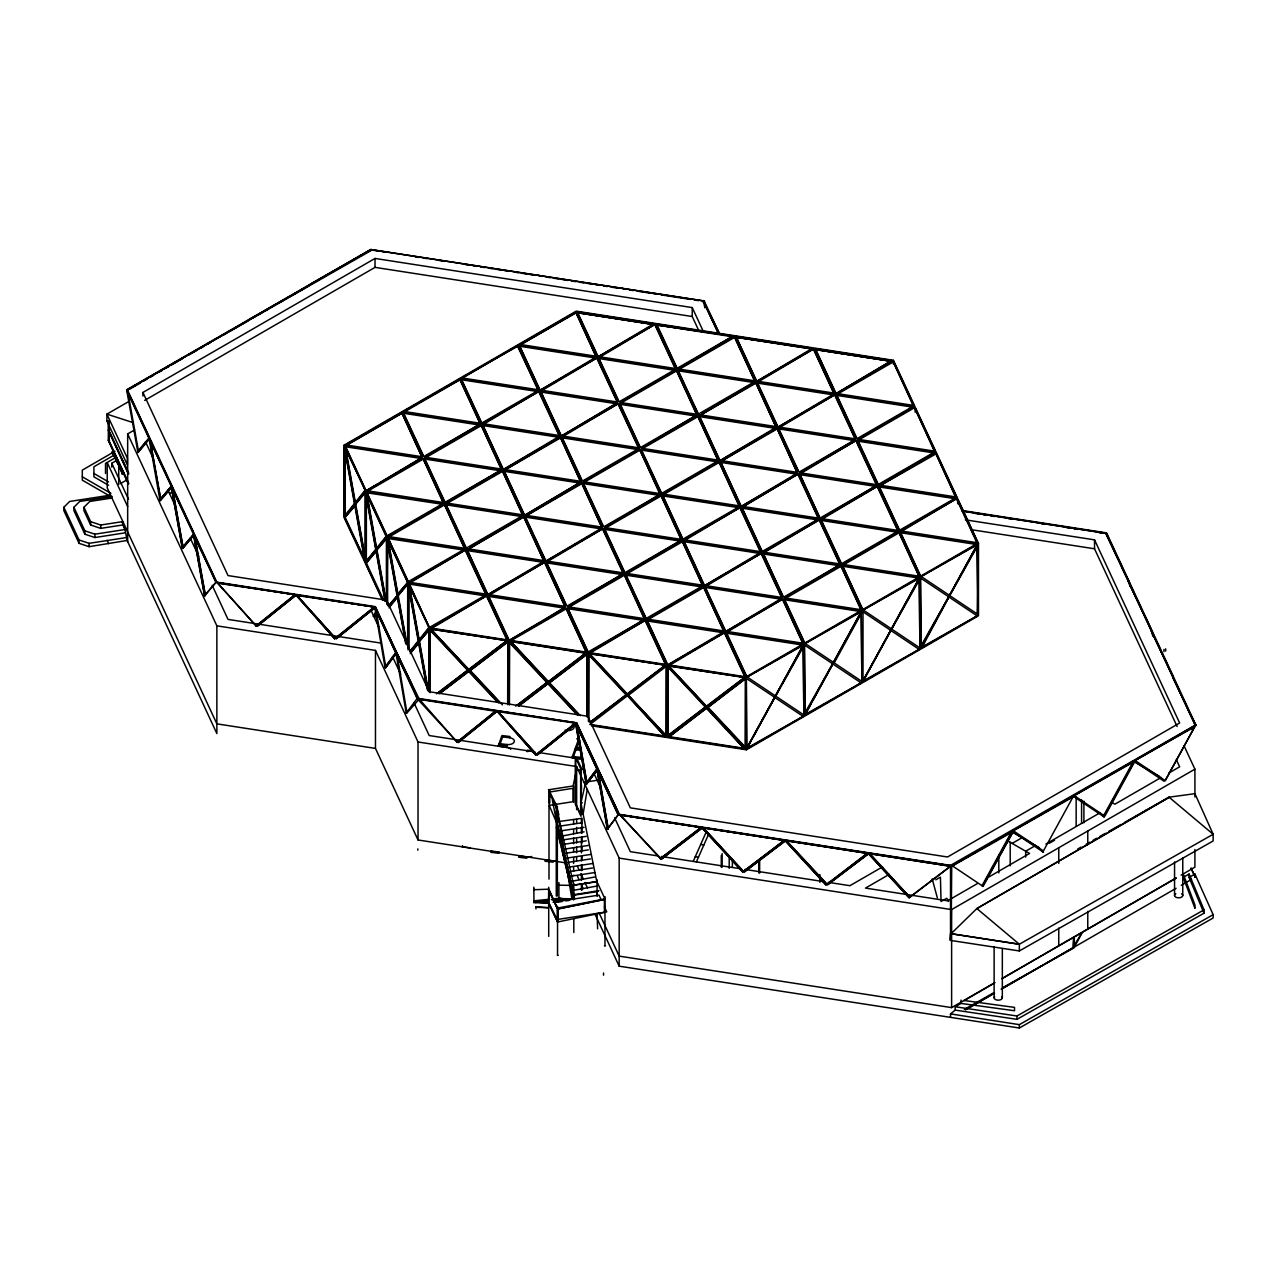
<?xml version="1.0" encoding="UTF-8"?>
<svg xmlns="http://www.w3.org/2000/svg" width="1277" height="1277" viewBox="0 0 1277 1277"><rect width="100%" height="100%" fill="white"/><g stroke="black" fill="none" stroke-linecap="round" stroke-linejoin="round"><path stroke-width="1.5" d="M533.962 902.137L533.834 887.18M535.957 906.718L535.957 908.953M581.945 833.242L581.945 818.302L556.724 821.845L573.66 894.235L573.66 898.417L556.453 827.464M573.628 871.361L573.628 867.418M573.628 863.475L573.628 857.553M573.628 851.631L573.628 847.673M573.628 843.73L573.628 837.808M573.628 833.865L573.628 829.906M573.628 823.984L573.628 820.042M573.628 802.275L573.628 785.978M597.604 891.538L596.551 891.697L597.349 895.8M597.077 896.071L597.077 879.773M950.519 1017.242L950.519 1013.906L955.196 1010.107L1016.971 1019.349L1204.019 913.199L1189.079 877.395L1194.937 874.075L1213.15 914.667L1213.15 918.003L1019.333 1028.001L619.169 966.178L619.169 858.112L576.629 766.551L418.026 741.985L375.47 650.408L216.867 625.842L127.668 433.909L134.58 429.918M216.867 625.842L216.867 733.573L127.125 540.458L125.018 529.508L122.161 522.165M573.66 893.884L556.9 822.739L556.948 809.155L573.66 885.312M1124.414 822.516L1169.046 797.183L1194.937 793.671L1213.15 834.264L1213.15 840.952L1019.333 950.95L951.078 940.495L951.716 865.966L618.164 814.55L575.608 722.99L576.661 722.814L619.217 814.391M604.404 898.433L604.436 912.337L558.113 921.898L558.081 907.979L604.612 898.976M583.062 814.423L587.244 789.394M577.06 767.493L573.086 785.978L548.456 789.793M549.525 806.17L555.814 820.776M558.097 955.404L557.41 955.1M604.404 945.762L605.506 945.762M580.923 802.882L581.929 802.866L580.923 802.882L585.089 784.764M573.261 899.662L574.363 899.008L574.331 894.459M462.561 845.597L462.114 846.843L470.159 847.8M500.153 743.709L502.595 736.909M509.571 737.739L510.002 736.51L501.973 735.536L498.19 746.055L506.219 747.013L507.113 744.539A6.018 3.48 0 0 0 514.232 741.841A6.018 3.48 0 0 0 509.571 737.739L501.526 736.781M527.225 856.979L526.794 858.208L518.749 857.25L519.196 856.021L527.225 856.979A6.018 3.48 0 0 0 531.759 856.484M579.088 737.867L571.968 757.66L579.997 758.618L580.444 757.373A6.018 3.48 0 0 0 582.009 757.453M573.485 756.543L575.927 749.743M576.821 747.268L579.263 740.468L578.194 740.341M553.484 860.937L553.053 862.167L545.008 861.209L545.455 859.964L553.484 860.937A6.018 3.48 0 0 0 556.596 860.826M573.66 894.906L573.804 899.455M706.261 831.854L693.219 861.416M696.38 861.895L708.543 834.36M217.728 583.222L256.214 626.033L217.728 583.222L294.907 594.683L256.422 625.57M297.03 595.513L335.516 638.308L297.03 595.513L374.209 606.974L335.723 637.861M538.671 275.417L542.39 276.47M429.982 691.847L430.189 629.673L467.941 669.978L437.883 693.06M431.003 629.242L468.819 669.627L431.003 629.242L506.841 640.495M578.21 312.849L653.345 324.486M374.704 607.086L418.952 700.275L418.058 698.248M407.187 712.694L418.952 699.413L417.483 698.056L406.214 713.077L406.996 712.949L396.908 653.616L374.592 606.83L418.042 698.822L417.004 698.423L374.592 606.83L419.111 698.982L457.23 742.192L417.004 698.423L419.111 698.982M621.851 288.299L625.586 289.368M440.054 693.395L469.026 671.143L498.732 702.861M499.738 702.653L469.888 670.776L507.863 641.692L507.863 704.728M507.655 703.866L507.863 641.692M509.236 704.122L509.443 641.948M657.224 324.869L733.062 336.122L657.463 325.124M548.072 681.902L586.095 652.77L548.072 681.902L510.72 641.325M457.23 742.192L495.923 710.842L457.453 741.729M498.062 711.656L536.532 754.468L498.062 711.656L575.225 723.133L536.755 754.005M702.414 301.26L704.505 301.021L703.228 302.058L703.659 300.941L370.825 249.542L704.505 301.021L703.276 300.558M517.153 705.351L547.21 682.253L510.8 643.385M519.308 705.67L548.28 683.418L578.002 715.136M578.992 714.928L549.158 683.051L587.117 653.968L587.117 717.004M586.909 716.142L587.117 653.968M588.489 721.649L588.697 654.223L626.464 694.544L590.07 722.431M589.511 653.792L627.326 694.177L589.511 653.792L665.349 665.046M736.717 337.399L812.316 348.398M1194.969 725.352L950.519 865.375L619.169 814.295L576.406 722.862L417.579 698.758M627.534 695.694L665.141 736.526L627.534 695.694L591.091 723.628M628.412 695.327L666.163 735.648L628.412 695.327L666.371 666.243L666.371 735.185M666.371 666.243L666.163 735.648M667.743 735.887L667.967 666.498L667.743 735.887L705.718 706.819L669.308 667.935M815.971 349.675L891.123 361.311M668.765 666.067L706.58 706.452L668.765 666.067L744.619 677.321L706.804 705.989M618.994 814.359L576.406 722.862M700.929 827.576L660.337 858.639L700.929 827.576L620.159 815.061L661.055 859.405L701.616 828.374L661.055 859.405M668.765 737.1L706.804 707.969L744.395 748.801L668.765 737.1L706.804 707.969M707.666 707.602L745.64 678.534L745.417 747.923L707.666 707.602L745.64 678.534M703.356 827.943L743.517 871.521L784.126 840.458L703.356 827.943L743.517 871.521M909.91 897.3L869.733 853.722L909.91 897.3L950.503 866.237L786.536 840.841L826.714 884.418L867.306 853.339L826.714 884.418M1195.208 725.384L1106.137 532.812L961.804 510.465M951.493 866.429L618.164 814.55L951.748 865.902M746.965 747.747L774.612 697.306L746.391 678.47L746.965 747.747L774.612 697.306M775.394 695.869L803.089 645.364L775.394 695.869L747.316 677.113M748.099 746.279L750.956 741.043M752.871 737.563L774.82 697.513L747.141 748.019L803.089 716.381L747.715 748.354M803.249 645.635L803.84 714.912L775.618 696.061L780.375 687.361M782.29 683.897L802.307 647.375M803.84 645.97L775.618 696.061M804.414 713.907L832.636 663.817L804.989 714.242L804.414 644.965L804.989 714.242M833.434 662.364L861.113 611.859L833.434 662.364L805.164 643.496L861.113 611.859M806.122 712.774L810.895 704.058M812.795 700.578L832.843 664.008L805.164 714.513M834.583 660.832L840.314 650.392M842.213 646.912L861.273 612.13L861.863 681.407L861.273 612.13M861.863 681.407L834.216 662.891L861.863 612.465M890.66 630.311L863.013 680.737L890.66 630.311L862.438 611.46M891.458 628.875L919.137 578.353L891.458 628.875L863.364 610.119M865.104 677.528L890.867 630.503L863.188 681.008L919.137 649.386L863.763 681.343M919.296 578.625L919.887 647.902L891.665 629.066L918.355 580.365M919.887 578.96L891.665 629.066M920.462 646.912L948.683 596.806L921.052 647.247L920.462 577.97L921.052 647.247M949.481 595.369L977.16 544.864L949.481 595.369L921.212 576.486L977.16 544.864M927.9 635.323L948.891 596.997L977.16 615.881L921.786 647.854L925.985 638.803M977.911 614.413L949.689 595.561L977.336 545.135L977.911 614.413L977.336 545.135M921.786 647.854L948.891 596.997M977.911 545.471L949.689 595.561M1011.56 831.806L982.013 885.727L983.114 886.414L1012.645 832.54L982.54 886.078M1043.421 850.945L1072.935 797.071M1104.286 815.795L1133.896 761.842L1074.212 795.635L1104.35 815.78M1073.718 946.209L1081.443 933.503M1165.215 780.63L1194.761 726.709L1165.215 780.63L1135.077 760.485L1194.761 726.709M1081.97 933.2L1073.909 947.901L1002.413 987.807M375.709 611.827L373.155 616.328L377.401 617.142M396.269 652.276L385.191 667.025L396.269 652.276L376.507 609.608M597.365 768.419L586.239 783.168L597.365 768.419L594.89 763.087M586.43 784.254L597.54 769.52L586.239 784.525M618.643 814.199L607.517 828.949L618.643 814.199L601.291 776.879M574.155 875.399L573.102 875.399M137.74 451.483L149.361 437.819L137.74 451.483L126.902 391.305L127.684 391.193L138.523 451.372M160.056 499.515L171.677 485.851L149.217 439.336L159.864 499.754L171.677 485.851M160.248 500.584L171.868 486.936L160.056 500.839M182.372 547.546L193.992 533.882L182.372 547.546L171.533 487.367L193.162 532.078M204.687 595.577L216.324 581.913L193.849 535.398L204.687 595.577L216.324 581.913M364.855 490.528L354.719 503.234L344.567 446.87L365.589 490.496M354.096 504.878L345.093 516.147L345.093 453.112M364.472 491.9L355.501 503.106L345.428 447.11M344.567 517.887L355.501 505.085L344.567 517.887L365.653 561.433M355.006 504.83L365.126 492.172L365.126 561.114L355.006 504.83L365.924 492.044M365.557 562.024L375.693 549.349L365.557 493.082L365.557 562.024L376.476 549.222L366.355 492.954L366.355 561.896M375.981 548.982L386.117 536.292L365.829 492.635L443.071 504.367L443.071 503.473L366.515 491.613L376.763 548.871L375.981 548.982L365.829 492.635M376.763 548.871L386.851 536.26L366.515 492.507M382.877 600.334L365.829 563.652L375.981 550.962L385.079 601.483M385.351 601.052L376.268 550.595L387.186 537.793L387.186 600.828M365.829 563.652L376.763 550.834L385.862 601.355M376.268 550.595L387.186 537.793M388.942 605.122L397.738 594.986L388.32 542.597M464.349 550.148L387.091 538.383L397.243 594.747L408.177 581.929M388.735 606.256L397.738 594.986M397.243 594.747L408.113 582.009L387.793 537.394L464.349 549.254L408.337 581.594L387.793 537.394M389.517 606.367L397.243 596.71L405.655 643.432M406.15 644.199L397.53 596.359L407.666 583.685L407.666 645.396M389.022 607.884L398.041 596.598M397.53 596.359L408.448 583.557M410.204 650.887L418.217 640.862L408.081 584.595L408.081 649.929M428.657 627.805L418.505 640.511L408.353 584.148L429.439 627.693L419.303 640.384L409.215 584.387M409.997 652.004L417.882 642.155M410.795 652.132L419.303 642.347L428.05 690.937M427.412 689.963L418.792 642.108L429.71 629.322L429.71 692.357M410.284 653.632L419.303 642.347M418.792 642.108L429.71 629.322M955.882 497.487L956.744 497.28L936.456 453.622L879.502 486.01L935.514 452.776L956.058 497.854L935.514 452.776M1192.064 729.534L1195.671 725.017L1173.212 678.502M127.125 540.458L89.103 546.684L79.046 543.332L63.85 510.624L63.85 507.272L69.644 501.462L110.045 495.205M125.018 532.86L94.897 537.537L84.857 534.185L73.906 510.624L73.906 507.272L79.701 501.462L112.184 496.434M73.906 507.272L84.857 530.833L94.897 534.185L125.018 529.508L122.879 524.943L100.707 528.375L90.651 525.023L83.947 510.624L83.947 507.272L89.757 501.462L111.929 498.03M546.301 902.488L546.652 903.206L546.524 902.376M533.962 890.165L533.962 889.271M256.214 626.033L294.7 595.146M335.516 638.308L373.985 607.421M536.532 754.468L575.017 723.58M436.479 693.842L467.941 669.978M469.026 669.164L506.602 640.687L430.764 628.938L486.792 595.705L430.764 628.045L507.32 639.905L507.32 640.799L486.792 596.598M468.819 669.627L506.634 640.958M439.096 693.826L469.026 671.143M469.888 670.776L507.655 642.155M515.732 706.117L547.21 682.253M518.35 706.117L548.28 683.418M549.158 683.051L586.909 654.431M590.277 721.968L626.464 694.544M627.534 693.714L665.109 665.237L589.367 653.505L589.367 652.611L645.396 620.271L665.924 664.471L589.367 652.611M627.326 694.177L665.141 665.509M667.967 735.44L705.718 706.819M706.58 706.452L744.395 677.784M743.741 871.074L784.126 840.458M910.118 896.837L950.503 866.237M703.228 302.042L704.377 301.196L703.499 300.973L718.584 333.297M534.105 890.117L534.217 889.271M129.36 388.671L185.085 356.491M188.549 354.495L248.233 320.703M310.295 284.212L369.979 250.42L364.903 253.341M127.365 390.044L370.857 249.462L126.79 389.708L216.563 582.599L375.167 607.166L215.845 582.28L126.567 390.171L371.926 250.069M129.935 389.006L140.071 383.148M143.455 381.2L146.823 379.253M150.207 377.306L153.575 375.358M158.651 372.421L162.019 370.474M165.403 368.526L168.772 366.579M172.156 364.631L182.292 358.773M189.124 354.83L197.568 349.962M200.952 348.014L204.32 346.051M207.704 344.104L211.072 342.156M222.9 335.34L226.268 333.377M229.652 331.429L239.789 325.587M243.157 323.64L246.541 321.676M255.065 316.76L249.414 319.346L309.098 285.569M258.449 314.812L261.817 312.865M265.201 310.918L268.569 308.97M280.397 302.138L283.765 300.191M288.841 297.27L297.286 292.385M300.654 290.438L304.038 288.49M315.946 281.61L319.314 279.663M322.698 277.716L326.066 275.768M337.894 268.936L341.262 266.989M358.151 257.236L361.535 255.288M142.928 396.014L142.928 392.454L375.023 258.449L692.23 307.581L703.084 330.919M129.296 401.217L106.901 414.131L106.901 420.835L127.365 464.86L127.365 458.156L106.901 414.131L132.952 422.559M144.652 400.387L375.023 267.372L692.23 316.52L698.902 330.871M128.658 483.935L108.337 440.342L109.551 440.533L108.497 440.693M114.93 451.276L82.303 470.128L82.303 480.168L109.231 495.715M114.579 454.835L93.907 466.775L93.907 476.816L108.577 485.292M115.872 457.437L105.512 463.423L105.512 473.464M111.785 467.159L111.785 463.264L116.846 460.343M120.389 483.632L127.285 479.657M169.506 493.592L172.938 491.613M382.462 600.11L344.088 517.52L344.088 445.146L576.182 311.157L893.389 360.29L978.485 543.427L978.485 615.785L746.391 749.791L591.698 725.831M401.68 412.567L422.224 457.661L401.68 412.567L345.413 445.05L346.163 445.513M459.704 379.061L403.692 411.402L480.248 423.262L459.704 379.061L480.248 424.156M461.715 377.912L517.728 345.572L538.271 389.772L461.715 377.912L461.715 378.806M575.751 312.067L596.295 357.161L575.751 312.067L519.484 344.551L520.25 345.013M345.987 445.386L401.361 413.429M459.385 379.923L403.436 411.561M461.46 378.056L517.408 346.418M520.058 344.886L575.432 312.929M401.68 413.461L345.668 445.801L345.668 444.907L422.224 456.767M404.186 412.008L459.704 379.955M517.728 345.572L462.035 378.391M575.751 312.961L519.739 345.301L519.739 344.407L596.295 356.267M377.657 484.063L365.781 490.911L421.793 457.677L381.057 482.099M479.817 424.187L423.804 456.527L403.261 412.327L479.817 424.187L425.512 456.432M594.172 359.06L539.852 390.411L595.88 357.177L519.324 345.317L539.038 388.639M652.196 325.555L597.875 356.921L653.904 323.688L653.904 324.581L577.348 312.721L577.348 311.827L653.904 323.688M483.536 422.942L534.456 393.539M422.958 458.347L366.946 490.687L443.502 502.547L422.958 458.347L442.672 501.669M480.982 424.858L424.97 457.198L501.526 469.058L480.982 424.858L501.526 469.936M559.549 435.553L539.006 391.353L482.993 423.693L559.549 435.553L559.549 436.447L482.562 424.602L503.106 469.697L542.15 447.158M541.017 390.187L597.029 357.847L617.573 402.047L541.017 390.187L541.017 391.081L544.944 391.688M675.597 368.542L655.053 324.358L599.041 356.698L675.597 368.542L675.597 369.436L657.926 366.707M368.638 490.607L422.958 459.241M426.662 457.102L480.982 425.752M482.993 424.587L539.006 391.353M541.017 391.081L597.029 357.847M655.053 324.358L599.041 357.592L612.784 359.715M443.071 503.473L387.059 535.813L366.515 491.613M501.095 469.968L445.082 502.308L424.539 458.108L501.095 469.968L446.774 502.212M503.106 469.697L559.118 436.463M561.13 436.191L617.142 402.957L561.13 436.191L540.602 391.113L617.142 402.957M733.206 335.963L677.177 368.303L656.649 324.103L733.206 335.963L678.885 368.223M388.751 535.717L443.071 504.367M545.55 445.194L559.118 437.357L482.562 425.496M620.861 401.712L675.182 370.362L598.626 358.502L598.626 357.608L675.182 369.468L619.153 401.808L598.626 357.608M444.236 504.144L388.224 536.484L464.78 548.328L444.236 504.144L464.78 549.222M502.26 470.638L446.248 502.978L522.804 514.839L502.26 470.638L522.804 515.732M560.284 438.027L504.271 470.367L560.284 437.133L580.827 482.227L560.284 437.133M638.851 447.828L618.307 403.628L562.295 435.968L638.851 447.828L638.851 448.722L561.864 436.894L561.864 437.788L638.42 449.648L638.42 448.754L582.408 481.094L561.864 436.894M676.331 370.138L620.319 402.478L696.875 414.339L676.331 370.138L696.875 415.233M734.355 336.633L678.342 368.973L754.899 380.833L734.355 336.633L754.899 381.727L733.301 378.375M388.224 537.378L444.236 505.038M446.248 503.872L502.26 471.532M562.295 436.862L618.307 403.628M622.011 402.383L676.331 371.032M678.342 369.867L734.355 337.527M524.384 515.477L580.397 482.243L524.384 515.477L503.84 470.399L580.397 482.243M696.444 415.248L640.431 447.588L619.888 403.388L696.444 415.248L643.831 446.519M756.479 381.488L812.507 348.254L735.951 336.394L756.479 381.488L812.507 349.148M411.721 580.524L459.257 553.085M469.76 547.019L522.373 516.642L445.817 504.782M584.1 480.998L638.42 449.648M701.855 413.014L706.947 410.077M710.347 408.129L754.468 382.637L677.927 370.777L677.927 369.883L754.468 381.743L698.455 414.083L677.927 369.883M409.502 582.264L465.514 549.924L486.042 594.124L409.502 582.264L409.502 583.158L465.514 549.924M523.538 517.313L467.526 549.653L523.538 516.419L544.082 561.513L523.538 516.419M581.562 483.807L525.549 516.147L581.562 482.914L602.106 528.008L581.562 482.914M639.585 449.424L583.573 481.764L660.129 493.624L639.585 449.424L659.299 492.746M697.609 415.919L641.597 448.259L718.153 460.119L697.609 415.919L718.153 461.013M755.633 383.308L699.62 415.648L755.633 382.414L776.177 427.508L755.633 382.414M810.64 390.363L757.644 382.158L757.644 381.264L813.657 348.924L834.2 394.002L814.566 390.97M585.265 481.668L639.585 450.318M641.597 449.153L697.609 416.813M757.644 382.158L813.657 348.924M429.615 627.374L485.627 595.034L409.071 583.174L429.615 628.268L409.151 584.02M487.638 594.763L543.651 561.529L467.095 549.669L487.638 594.763L541.959 563.412M599.982 529.907L545.662 561.273L601.675 528.039L601.675 528.933L525.118 517.073L525.118 516.179L601.675 528.039M659.698 494.534L603.686 526.874L583.142 482.674L659.698 494.534L627.454 514.04M719.733 460.774L775.746 427.54L699.189 415.679L719.733 460.774L774.054 429.407M832.077 395.902L777.757 427.268L833.769 394.034L833.769 394.928L757.229 383.068L757.229 382.174L833.769 394.034M835.781 393.763L891.809 360.529L835.781 393.763L815.253 348.669L891.809 360.529M431.307 627.294L466.951 606.703M470.351 604.755L483.935 596.902M605.378 526.794L624.054 516.004M663.402 493.289L717.722 461.923L641.166 450.063L641.166 449.169L717.722 461.029L661.709 493.369L641.166 449.169M492.714 596.04L488.788 595.433L488.788 594.539L544.816 562.199L565.344 607.293L537.872 603.031M623.368 572.894L602.84 528.71L546.827 561.05L623.368 572.894L623.368 573.788L597.859 569.845M660.863 495.205L604.851 527.545L681.407 539.405L660.863 495.205L681.407 540.299M718.887 461.699L662.875 494.039L739.431 505.9L718.887 461.699L739.431 506.793L662.444 494.965L682.987 540.043M776.911 429.088L720.898 461.428L776.911 428.194L797.455 473.288L776.911 428.194M855.478 438.905L834.935 394.705L778.922 427.045L855.478 438.905L855.478 439.799L845.661 438.266M892.958 361.199L836.946 393.539L913.502 405.4L892.958 361.199L913.358 405.974M488.788 595.433L544.816 562.199M602.84 528.71L546.827 561.944L552.702 562.854M606.543 527.449L660.863 496.099M662.875 494.933L718.887 462.593M834.935 394.705L778.922 427.939L800.519 431.275M838.638 393.46L892.958 362.093M541.161 621.931L508.916 640.559L564.929 607.325L544.561 619.968M622.953 573.82L566.94 606.16L546.396 561.96L622.953 573.82L568.632 606.064M680.976 540.315L624.964 572.655L604.42 528.455L680.976 540.315L635.148 567.674M739 506.809L682.987 539.149L662.444 494.965M741.011 506.554L797.024 473.32L720.467 461.46L741.011 506.554L797.024 474.214L720.467 462.354M855.047 439.815L799.035 472.155L778.491 427.955L855.047 439.815L800.727 472.075M626.656 572.575L631.748 569.638M684.68 539.07L739 507.703L662.444 495.859M858.767 438.57L913.071 407.203L836.515 395.343L836.515 394.449L913.071 406.309L857.059 438.649L836.515 394.449M624.118 574.49L568.089 606.83L644.646 618.691L624.118 574.49L644.646 619.584M682.141 540.985L626.129 573.325L702.669 585.185L682.141 540.985L702.669 586.079L679.125 582.424M684.153 539.82L740.165 507.48L760.709 551.68L684.153 539.82L684.153 540.714L740.165 507.48M798.189 473.99L742.176 507.224L798.189 473.99L818.733 519.085L741.745 507.24L761.459 550.563M876.756 484.685L856.213 440.485L800.2 472.825L876.756 484.685L876.756 485.579L799.769 473.735L820.313 518.829L876.325 485.595L820.313 517.935M914.236 406.98L858.224 439.32L934.78 451.18L914.236 406.98L934.62 451.739M569.797 606.735L624.118 575.384M626.129 574.219L682.141 541.879M801.892 472.745L856.213 440.485M858.224 440.214L914.236 407.874M644.231 619.6L588.218 651.94L567.674 607.74L644.231 619.6L591.602 650.871M704.265 585.84L760.278 552.606L683.722 540.746L704.265 585.84L760.278 553.5M649.626 617.382L702.254 586.989L625.698 575.129L625.698 574.235L702.254 586.095L646.242 618.435L625.698 574.235M763.981 551.361L796.241 532.732M799.625 530.769L818.302 519.101L762.289 551.441L741.745 507.24M881.737 483.376L934.349 453L857.793 441.14L857.793 440.246L934.349 452.106L878.337 484.446L857.793 440.246M703.419 586.766L647.391 619.106L723.947 630.966L723.947 631.86L703.419 586.766L723.947 630.966M781.971 597.476L761.443 553.276L705.415 585.616L781.971 597.476L781.971 598.37L770.207 596.535M839.995 563.971L819.467 519.771L763.454 552.111L839.995 563.971L839.995 564.865L763.023 553.021L782.737 596.343M821.478 518.606L877.491 486.266L898.034 530.466L821.478 518.606L821.478 519.5L877.491 486.266M589.367 653.505L645.396 620.271M647.391 619.999L703.419 587.659M761.443 553.276L705.415 586.51L725.049 589.543M763.454 553.005L819.467 519.771M713.348 638.66L667.52 665.125L723.532 631.892L723.532 632.785M779.864 600.254L725.544 631.62L781.556 598.386L705 586.526L705 587.42L781.556 599.28M716.732 636.696L721.824 633.759M785.259 597.141L803.935 586.351M807.319 584.403L839.58 564.881L783.567 597.221L763.023 553.021M843.283 563.636L897.603 532.27L821.047 520.425L821.047 519.531L897.603 531.376L841.591 563.732L821.047 519.531M901.307 530.131L953.935 499.754M668.669 664.902L724.682 632.562L745.225 676.746L668.669 664.902L668.669 665.796L744.363 677.512M748.29 635.627L726.693 632.291L726.693 631.397L782.721 599.057L803.249 644.151L785.594 641.405M840.745 565.551L784.716 597.891L861.273 609.752L840.745 565.551L861.273 610.645M898.769 532.046L842.756 564.386L919.296 576.246L898.769 532.046L919.296 577.14M977.336 542.757L956.792 498.557L900.78 530.897L977.336 542.757L977.336 543.651M668.669 665.796L724.682 632.562M726.693 632.291L782.721 599.057M786.424 597.812L840.745 566.445M842.756 565.28L898.769 532.94M900.78 531.791L956.792 498.557M802.834 644.167L746.822 676.507L726.278 632.307L802.834 644.167L802.834 645.061L726.278 633.2L726.278 632.307M860.858 610.661L804.845 643.001L784.301 598.817L860.858 610.661L860.858 611.555L784.301 599.711L784.301 598.817M920.893 576.007L976.905 543.667L900.349 531.807L920.893 576.901L901.179 534.472M978.485 543.427L746.391 677.417L429.184 628.284L344.088 445.146M803.089 645.364L747.141 676.986M919.137 578.353L863.188 609.991M806.841 713.54L861.113 682.876L805.739 714.849M921.212 647.519L977.16 615.881M882.583 866.844L849.939 885.695L828.326 882.343M889.255 874.378L865.503 888.09L947.55 900.812L977.384 883.572M1195.879 725.001L951.573 865.998L1195.655 725.751L1105.802 533.291L962.954 511.215M1073.015 796.992L1013.331 830.784L1043.469 850.913M935.802 879.821L940.431 877.155L941.053 901.562M1012.15 843.411L1022.015 837.712M1035.551 845.534L1025.686 851.232L1025.686 857.106M942.218 900.892L946.752 898.258L948.667 901.466M988.845 876.964L1029.549 853.451L1006.946 840.41M1045.863 844.049L1100.279 812.619M1161.272 777.406L1114.853 804.207L1111.405 802.227M1169.014 772.952L1179.645 766.807L1176.309 759.639M1049.359 843.235L1054.531 840.234M619.169 858.112L951.62 909.607L1194.905 769.169L1184.066 745.848M1169.269 797.375L976.873 908.554L951.078 933.71L951.078 940.495M599.152 913.023L619.169 956.122L951.62 1007.617L994.991 982.572M1001.886 978.597L1175.894 878.145M1181.081 875.144L1194.905 867.163L1194.905 849.524M964.215 1000.514L993.522 983.593M1002.158 978.613L1176.325 878.001M966.928 1008.99L994.384 993.139M1001.248 989.18L1073.318 947.566M965.476 1009.899L994.591 993.091M1001.439 989.132L1176.101 888.297M1181.241 885.328L1191.505 879.39M1077.58 849.093L1081.044 847.13M1086.248 844.177L1089.728 842.197M1093.192 840.234L1096.656 838.271M1100.136 836.291L1105.339 833.338M1108.803 831.375L1120.951 824.479M1019.333 944.246L951.078 933.71L1019.333 944.246L1213.15 834.264L1169.046 797.183L976.873 908.554L1019.333 944.246L1019.333 950.95M955.196 1010.107L955.196 1006.755L961.054 1003.435L1014.529 1010.745L1014.529 1007.393L963.975 1000.482M1183.236 877.363L1183.236 874.011L1194.953 904.994L1194.953 908.346L1183.236 877.363L1189.079 874.043L1204.019 909.847L1204.019 913.199M955.196 1006.755L1016.971 1015.997L1204.019 909.847M950.519 1013.906L1019.333 1024.649L1213.15 914.667M964.358 1009.405L993.761 992.708M549.27 806.362L549.525 805.34L573.07 801.701L573.07 788.691M549.142 792.746L549.142 791.916M533.834 902.807L534.201 901.738M559.071 899.662L559.166 898.705L558.927 899.662M535.893 901.833L535.893 902.679L535.893 901.833L547.498 900.221M533.962 902.44L548.567 903.19L557.41 921.611L548.855 903.206L557.203 919.52L606.767 911.89L604.42 906.862M597.221 891.25L597.221 891.921M557.075 821.925L556.165 822.005L557.123 821.734M604.436 899.391L558.113 908.937L604.468 899.487M584.084 831.822L559.039 836.643M574.331 894.634L598.961 890.644L596.551 891.027M112.807 452.76L117.755 463.216M118.154 463.95L122.528 474.326M118.633 465.036L123.103 474.405L112.073 451.723L113.382 451.499L124.061 473.895L122.209 474.198M596.838 886.078L571.697 890.66M703.499 300.973L719.414 333.281M106.901 420.835L108.497 420.596M108.641 421.346L108.641 430.493L109.551 430.477L108.337 430.285L128.402 473.927M108.896 441.411L128.402 483.983M149.042 439.639L149.824 439.511L160.647 499.642M83.947 507.272L90.651 521.67L100.707 525.023L122.879 521.591L122.879 524.943M913.422 405.894L914.204 405.767L893.916 362.109L893.198 362.588M63.85 507.272L79.046 539.979L89.103 543.332L127.141 537.441M386.819 604.165L387.617 538.718M374.895 607.948L375.693 607.82L385.798 667.169L385 667.28L374.895 607.948L395.487 652.387M977.48 544.8L978.278 544.672L977.48 613.742L977.48 546.764M1105.802 533.291L1106.728 533.148L1195.99 725.272L1195.08 725.416M1106.249 534.424L1128.708 580.923L1127.926 581.051M1128.565 582.456L1151.04 628.954M418.792 699.317L495.715 711.305M1150.896 630.471L1173.355 676.986L1172.557 677.113M593.23 759.528L575.927 724.107L586.239 783.168M576.534 724.346L575.751 724.474L586.063 783.439L586.845 783.312L577.204 728.145M578.289 770.143L583.956 769.265M583.972 782.354L597.173 780.295M549.541 792.027L573.07 788.292M561.05 844.751L586.207 840.857M563.572 849.253L588.33 845.438M590.469 858.942L565.312 862.837L565.376 863.651M567.451 871.888L592.592 867.993M548.998 879.135L548.998 807.415M594.715 877.028L569.59 881.657M572.08 885.44L596.838 881.609L572.048 885.392M596.551 891.697L573.804 895.209M558.4 898.338L559.47 898.242L552.733 898.912M535.957 902.248L547.53 900.445M553.324 899.551L561.05 898.354L551.377 899.694M554.314 901.594L571.681 898.896L554.266 901.323M553.021 902.232L598.961 895.113L601.307 900.141M556.644 902.344L562.183 901.482M565.887 900.908L569.59 900.333M536.484 907.293L548.567 907.724L548.711 903.573M597.604 928.826L597.077 913.454M565.679 858.272L590.469 854.473M567.802 867.306L592.592 863.523M569.925 876.357L594.715 872.558M556.66 826.618L581.945 822.771M559.246 831.119L584.084 827.352M561.369 840.154L586.207 836.387M588.33 849.907L563.173 853.611L563.253 854.648M540.027 902.089L547.801 901.003M553.643 900.205L565.312 898.577M544.273 902.312L548.168 901.77M553.995 900.955L569.558 898.8M538.016 901.945L547.689 900.604M553.5 899.806L563.173 898.465M542.278 902.153L548.072 901.354M553.883 900.556L567.435 898.689M573.66 899.631L561.513 847.369M533.834 900.86L548.95 899.295M533.962 889.718L548.567 889.191M416.845 698.391L418.808 698.375M559.071 885.153L573.293 885.44M533.834 902.137L548.567 902.887M535.957 906.846L548.567 907.724M558.544 898.465L571.968 899.295L556.66 806.872L558.895 814.806M575.751 747.141L580.301 747.683M575.304 748.37L580.125 748.96M574.858 749.615L581.147 750.365M499.084 743.581L507.113 744.539M498.637 744.81L506.666 745.784M532.206 750.78L527.385 750.206L526.938 751.451L528.008 751.578M572.415 756.415L580.444 757.373M549.27 791.9L549.142 806.394M700.69 844.496L703.866 844.959M695.279 856.739L698.455 857.202M374.033 250.404L377.976 251.01M381.919 251.617L385.862 252.223M415.408 256.805L419.351 257.411M423.294 258.034L427.236 258.64M439.049 260.476L442.991 261.083M465.115 264.499L469.058 265.121M472.985 265.728L476.928 266.334M480.87 266.941L484.813 267.563M488.756 268.17L492.699 268.777M496.625 269.383L500.568 270.006M504.511 270.612L508.454 271.219M514.36 272.129L518.302 272.751M522.245 273.358L526.188 273.964M530.115 274.571L534.057 275.193M546.333 277.093L550.275 277.7M554.218 278.306L558.145 278.913M562.088 279.535L567.994 280.445M571.936 281.052L575.879 281.658M579.822 282.281L583.765 282.887M587.707 283.494L591.634 284.101M595.577 284.723L599.52 285.33M603.462 285.936L607.405 286.543M611.348 287.149L617.254 288.075M629.513 289.975L633.456 290.581M637.399 291.188L649.227 293.024M653.154 293.63L657.096 294.253M661.039 294.859L690.586 299.441M694.528 300.047L698.471 300.654M577.954 312.594L653.585 324.31M736.478 337.144L812.108 348.86M815.732 349.419L891.362 361.136M732.599 336.761L656.649 324.996L677.177 369.197M735.951 337.288L811.853 349.036M815.253 349.563L891.809 361.423M757.644 381.264L834.2 393.108M521.702 345.604L562.934 351.989M566.86 352.596L588.442 355.948M616.711 360.322L638.308 363.658M642.235 364.28L646.146 364.887M650.073 365.493L654 366.1M682.269 370.474L696.013 372.597M699.94 373.219L703.866 373.826M707.793 374.432L729.375 377.769M838.909 394.737L860.506 398.089M864.433 398.695L868.36 399.302M872.287 399.909L893.868 403.245M897.795 403.867L901.722 404.474M905.648 405.08L911.539 405.99M519.324 346.211L593.917 357.768M699.62 414.754L776.177 426.614M465.642 379.413L502.946 385.191M506.857 385.798L528.455 389.134M532.381 389.74L536.308 390.363M548.871 392.294L552.797 392.901M556.724 393.524L578.321 396.86M582.232 397.466L586.159 398.073M590.086 398.679L594.013 399.302M597.939 399.909L617.573 402.941L597.029 358.741M622.282 403.676L636.026 405.799M639.953 406.405L669.387 410.971M673.314 411.577L694.911 414.929M703.547 416.254L750.653 423.565M754.579 424.172L774.213 427.204M804.446 431.881L808.373 432.504M812.284 433.111L833.881 436.447M837.808 437.053L841.735 437.66M862.151 440.82L891.585 445.386M895.512 445.992L932.817 451.771M537.84 391.576L461.3 379.716L481.828 423.916M540.602 392.007L617.142 403.851M696.444 416.142L619.888 404.282L639.617 446.711M699.189 416.573L773.782 428.114M778.491 427.955L778.491 428.849L855.047 440.709M720.898 460.55L797.455 472.394M879.502 485.116L956.058 496.961M403.261 412.327L403.261 413.221L479.817 425.081M876.325 486.489L799.769 474.629L820.313 518.829M953.664 498.477L879.071 486.92L899.615 531.12M962.172 510.96L1105.93 533.275M975.436 513.514L979.283 514.104M983.13 514.695L986.977 515.301M990.824 515.892L994.671 516.483M1008.144 518.574L1011.991 519.164M1041.266 523.698L1045.113 524.304M1066.279 527.577L1070.126 528.183M1073.973 528.774L1077.82 529.364M1098.986 532.653L1102.833 533.243M965.316 519.835L1094.533 539.852L1179.645 722.99L947.55 856.995L630.343 807.846L587.787 716.285L429.184 691.719L386.628 600.158L228.024 575.576L142.928 392.454M971.19 529.668L1094.533 548.791L1177.139 726.533M504.271 469.473L580.827 481.333M742.176 506.33L818.733 518.191M421.793 458.571L345.237 446.711L345.237 445.817L421.793 457.677M501.095 470.862L424.539 459.002L445.082 503.202M503.84 471.277L580.397 483.137M583.142 482.674L583.142 483.568L659.698 495.428M741.745 508.134L818.302 519.994M900.349 532.701L976.905 544.561M525.549 515.254L602.106 527.114M842.325 565.312L918.881 577.172L862.869 609.512L842.325 565.312L862.869 610.406M680.976 541.209L604.42 529.348L624.964 573.549M683.722 541.64L758.315 553.196M763.023 553.915L839.58 565.775M842.325 566.206L918.881 578.066M467.526 548.759L544.082 560.619M392.151 537.984L396.078 538.591M399.988 539.197L453 547.402M456.927 548.009L462.817 548.918M469.489 549.956L502.851 555.128M506.777 555.734L510.704 556.341M514.631 556.948L536.228 560.3M556.628 563.46L560.555 564.067M564.482 564.673L593.933 569.239M630.04 574.826L643.784 576.965M647.71 577.571L675.198 581.817M728.975 590.15L750.573 593.502M754.499 594.108L758.426 594.715M762.353 595.321L766.28 595.928M786.68 599.089L808.277 602.441M812.204 603.047L816.131 603.654M820.057 604.26L841.655 607.613M845.582 608.219L859.309 610.342M467.095 550.563L541.687 562.119M546.396 561.96L546.396 562.854L622.953 574.714M488.788 594.539L565.344 606.399M726.693 631.397L803.249 643.257M413.413 583.765L442.864 588.33M446.79 588.936L450.717 589.543M454.644 590.15L476.241 593.486M480.168 594.092L484.079 594.715M496.641 596.646L500.568 597.269M504.495 597.875L526.092 601.212M530.019 601.818L533.946 602.425M570.053 608.028L583.797 610.151M587.723 610.757L640.719 618.978M651.318 620.606L665.062 622.745M668.988 623.352L690.586 626.688M694.512 627.294L698.439 627.917M702.366 628.523L721.984 631.556M752.217 636.233L756.144 636.856M760.07 637.462L781.668 640.799M564.929 607.325L488.373 595.465L508.916 639.665M667.52 665.125L646.976 620.031L723.532 631.892M409.071 584.068L483.664 595.625M564.929 608.219L488.373 596.359L508.916 640.559M567.674 607.74L567.674 608.634L644.231 620.494M646.976 620.925L721.569 632.482M292.641 594.523L298.515 595.433M586.622 652.18L510.066 640.336L566.094 607.996L586.622 653.074L510.066 641.23L566.094 608.874L586.622 653.074M510.257 641.517L585.888 653.233M381.009 643.097L228.024 619.409L212.158 585.265M589.719 724.362L665.349 736.079M668.988 736.637L744.619 748.354M576.438 722.782L417.818 698.296L418.952 700.275L417.004 698.423L418.952 699.604M591.459 725.113L665.141 736.526M534.808 751.898L429.184 735.536L414.067 702.988M538.718 752.504L582.392 759.272M564.881 862.725L418.026 839.979L375.47 748.418L216.867 723.851L107.22 487.878L107.22 462.561L127.668 506.586M657.511 855.877L630.343 851.679L614.604 817.791M661.39 856.484L739.175 868.536M745.002 869.429L824.399 881.737M950.519 933.503L950.008 940.111L951.365 940.335M373.842 615.131L374.879 615.338M702.621 300.813L704.377 301.196M1135.173 761.81L1164.113 781.253M1132.491 760.805L1159.58 776.432M919.887 647.902L919.296 580.604M1074.292 796.96L1103.823 816.737M1103.232 816.402L1104.35 817.088M1013.411 832.093L1042.942 851.887M1011.272 831.519L1039.414 847.768M1042.367 851.551L1043.469 852.238M803.84 714.912L803.249 647.599M1072.935 946.656L1073.526 938.084M579.12 738.361L576.805 738.808L579.694 740.484M93.907 473.464L108.577 481.94M82.303 476.816L110.923 493.337M1146.012 810.256L1145.23 810.703M920.462 577.97L948.683 596.806M890.867 630.503L919.137 649.386M804.414 644.965L832.636 663.817M832.843 664.008L861.113 682.876M774.82 697.513L803.089 716.381M574.331 898.928L573.804 899.024M707.873 707.155L745.64 747.476M667.743 666.945L705.511 707.266M706.58 708.432L744.395 748.801M786.536 840.841L826.921 883.955M588.489 654.67L626.241 694.991M512.061 642.762L548.28 681.439M549.365 682.588L580.381 715.711M509.236 642.395L546.987 682.716M548.072 683.865L576.837 714.593M620.159 815.061L660.544 858.176M470.112 670.313L502.468 704.872M429.982 630.12L467.733 670.441M468.819 671.59L497.583 702.318M409.278 680.05L407.507 676.523L416.653 696.268M548.615 789.569L557.187 806.793M548.487 890.181L557.41 908.522M374.592 606.83L412.04 684.967M112.599 451.627L123.262 474.022M113.03 453.878L117.5 463.264M718.376 333.329L703.244 301.037L718.743 334.079M597.221 882.311L604.819 898.561M704.601 301.979L719.526 333.951M1191.074 868.041L1195.208 876.932M1191.074 868.376L1195.208 877.267M935.482 451.531L915.178 407.858L915.146 412.216M956.792 499.451L977.144 543.252L978.006 543.044L957.718 499.387L957.686 503.729M815.253 348.669L835.781 392.869M836.515 395.343L856.244 437.788M857.793 441.14L878.337 485.34M813.657 349.818L834.2 394.002M834.935 395.599L855.478 439.799M856.213 441.379L876.756 485.579M877.491 487.16L898.034 531.36M735.951 336.394L756.479 380.594M757.229 382.174L777.757 426.374M758.043 384.84L777.757 427.268M778.491 428.849L798.221 471.277M821.047 520.425L841.591 564.61M798.189 474.884L818.733 519.085M819.467 520.665L839.995 564.865M699.189 415.679L719.733 459.88M720.467 461.46L741.011 505.66M677.927 370.777L698.455 414.977M784.301 599.711L804.015 642.139M655.053 325.236L675.597 369.436M740.165 508.374L760.709 552.574M761.443 554.17L781.971 598.37M782.721 599.951L803.249 644.151M577.348 311.827L597.875 356.028M683.722 540.746L704.265 584.946M705 586.526L725.544 630.726M577.348 312.721L597.875 356.921M598.626 358.502L618.339 400.93M641.166 450.063L661.709 494.263M705.814 589.192L725.544 631.62M726.278 633.2L745.991 675.629M618.307 404.522L638.851 448.722M724.682 633.456L745.225 677.64M519.324 345.317L539.852 389.517M540.602 391.113L561.13 435.297M646.976 620.031L667.52 664.232M562.694 439.559L581.594 480.216M583.142 483.568L602.856 525.996M625.698 575.129L646.242 619.329M517.728 346.466L538.271 390.666M539.006 392.247L559.549 436.447M602.84 529.604L623.368 573.788M645.396 621.165L665.924 665.365M482.562 424.602L503.106 468.803M503.84 470.399L524.384 514.583M525.118 516.179L545.662 560.38M525.118 517.073L545.662 561.273M546.396 562.854L566.11 605.282M567.674 608.634L587.388 651.062M544.816 563.093L565.344 607.293M575.48 723.005L618.004 814.534M593.933 773.335L600.477 787.398M581.977 769.504L577.012 758.841L575.688 759.033L575.688 803.712L580.652 814.391L580.652 769.712M467.095 549.669L487.638 593.869M403.261 413.221L422.99 455.65M446.647 506.554L466.36 548.982M486.792 595.705L507.32 639.905M465.514 550.818L486.042 595.018M549.142 792.331L556.66 808.501M577.459 866.349L579.12 869.94M580.796 873.532L583.302 878.911M584.962 882.503L587.468 887.898M578.944 879.598L577.268 875.655M581.45 885.009L583.142 888.616M594.874 913.869L619.169 966.178M345.237 445.817L365.781 490.017M345.365 446.742L365.781 490.911M387.091 538.383L407.395 582.057M548.855 889.798L557.41 908.202M557.41 908.649L548.982 889.335L548.855 903.877M345.365 517.776L364.839 559.693M366.627 563.524L383.675 600.206M396.908 653.616L406.693 674.751L396.109 653.744L406.214 713.077M371.112 610.55L378.694 626.879M392.422 656.41L400.675 674.192M127.492 390.028L216.771 582.136L375.406 606.623L417.962 698.806M130.19 396.572L148.531 436.032M145.418 441.634L152.905 457.741M167.862 489.937L175.348 506.043M190.241 538.08L198.797 556.501M128.658 472.985L108.896 430.461L108.896 421.298M108.641 430.493L128.658 473.879M128.658 483.041L108.896 440.517L108.896 431.355L108.641 440.549M111.785 463.264L128.514 499.259M107.092 540.331L108.641 543.651M932.178 878.863L937.334 897.795M556.82 827.368L558.528 834.631M558.943 836.435L561.05 845.406M581.37 805.308L596.806 881.737M552.43 800.376L556.58 821.941M1151.678 630.359L1152.732 636.185M1129.363 582.328L1130.065 586.207M977.575 609.736L978.278 613.614M419.59 641.996L428.322 690.506M409.582 588.362L419.016 640.751M418.505 642.475L426.231 685.35M387.889 538.271L398.041 594.619M398.328 596.231L407.06 644.741M398.727 600.477L406.437 643.241M386.819 538.846L396.955 595.114M377.066 550.467L386.149 600.924M355.788 504.718L365.573 559.039M345.78 451.084L355.214 503.473M356.203 508.964L364.599 555.607M354.719 505.197L364.855 561.561M194.998 537.218L205.485 595.449M172.331 487.239L183.17 547.418M150.016 439.208L160.838 499.403M704.138 304.006L704.808 307.805M608.315 828.837L597.987 769.76L597.189 769.887L607.517 828.949M576.709 723.979L587.037 783.04M1194.905 769.169L1194.937 797.008M1194.937 874.075L1194.937 877.411M1189.079 874.043L1189.079 877.395M1182.757 858L1182.757 895.448M1174.553 861.911L1174.553 895.4M1165.678 648.844L1165.678 651.078M1163.97 649.418L1163.97 651.653M1094.533 539.852L1094.533 548.791M1087.765 831.008L1087.765 844.736M1087.765 911.379L1087.765 929.017M1083.902 801.174L1083.902 822.771M1081.587 799.833L1081.587 823.41M1076.16 796.688L1076.16 826.091M1074.292 937.637L1074.292 946.544M1058.761 847.768L1058.761 863.444M1058.761 928.124L1058.761 945.762M1019.333 1024.649L1019.333 1028.001M1016.971 1015.997L1016.971 1019.349M1010.203 842.293L1010.203 865.806M1002.333 948.572L1002.333 997.832M998.806 855.303L998.806 872.941M994.129 946.56L994.129 997.8M961.054 1000.083L961.054 1003.435M951.62 909.607L951.62 1007.617M950.519 865.375L950.519 940.191M893.389 360.29L893.389 364.248M863.013 611.795L863.013 680.737M819.882 874.585L819.882 882.375M759.639 859.405L759.639 873.037M758.793 861.225L758.793 872.925M746.215 677.401L746.391 749.791M745.417 678.981L745.417 747.923M732.375 859.086L732.375 866.875M729.199 856.644L729.199 868.328M722.128 853.595L722.128 867.227M721.282 855.414L721.282 867.115M692.23 307.581L692.23 316.52M604.963 896.63L604.963 945.762M603.542 972.962L603.542 975.197M597.221 881.864L597.221 882.758M588.697 654.223L588.697 721.186M581.945 837.153L581.945 843.028M581.945 846.954L581.945 850.865M581.945 856.739L581.945 860.666M581.945 864.577L581.945 870.467M581.945 874.378L581.945 878.289M581.945 884.179L581.945 890.053M581.482 784.988L581.482 789.952M581.434 818.381L581.434 823.521M581.434 827.448L581.434 833.322M581.434 837.233L581.434 852.908M581.434 856.835L581.434 860.746M581.434 864.657L581.434 870.547M581.434 874.458L581.434 880.332M581.434 884.259L581.434 890.133M576.629 766.551L576.629 809.666M576.629 819.467L576.629 823.394M576.629 827.304L576.629 833.195M576.629 839.069L576.629 842.996M576.629 846.906L576.629 852.797M576.629 856.707L576.629 860.634M573.804 883.381L573.804 894.538M573.804 919.28L573.804 932.513M567.435 871.776L567.483 872.654M561.05 844.544L561.146 845.645M558.927 882.615L558.927 898.242M557.538 906.271L557.538 921.914M557.538 922.585L557.538 955.404M557.347 806.569L557.347 895.911L556.277 895.991L556.245 806.569M557.41 907.755L557.41 922.281M556.804 822.196L556.948 827.64M556.66 808.086L556.66 808.916M548.711 887.26L548.487 903.254M548.711 908.043L548.711 936.392M509.443 643.911L509.443 704.968M430.189 629.673L430.189 692.693M429.136 628.188L429.184 691.719M428.928 629.433L428.928 691.16M418.026 741.985L418.026 839.979M417.85 848.886L417.802 850.163M408.879 590.389L408.879 649.482M408.448 591.443L408.448 648.556M387.617 542.661L387.617 605.681M386.404 537.92L386.404 600.956M375.47 650.408L375.47 748.418M375.023 258.449L375.023 267.372M365.924 501.893L365.924 560.986M344.662 452.441L344.662 515.477M127.668 433.909L127.668 541.624M118.729 462.705L118.729 484.446M109.168 422.033L109.168 429.359M109.168 430.253L109.168 439.416M108.337 421.921L108.337 440.342M100.707 525.023L100.707 528.375M94.897 534.185L94.897 537.537M90.651 521.67L90.651 525.023M89.103 543.332L89.103 546.684M84.857 530.833L84.857 534.185M79.046 539.979L79.046 543.332M1001.791 996.651A4.102 2.362 0 0 1 998.199 1000.178A4.102 2.362 0 0 1 994.687 996.619M1181.576 893.772A4.102 2.362 0 0 1 1181.528 897.124A4.102 2.362 0 0 1 1175.734 897.092A4.102 2.362 0 0 1 1175.782 893.74M565.072 730.077A6.018 3.48 0 0 0 572.862 729.183A6.018 3.48 0 0 0 572.335 724.618L575.432 722.83A6.018 3.48 0 0 0 576.677 723.373M506.219 747.013A6.018 3.48 0 0 1 510.72 749.328M549.525 789.713L549.525 803.488L549.541 789.793M605.362 898.513L605.362 898.513M491.246 851.089L490.799 852.318L498.828 853.275L499.275 852.046L491.246 851.089M257.124 626.353L295.546 595.513L257.124 626.353M296.599 595.689L334.813 638.883L296.599 595.689M336.426 638.644L374.847 607.804L336.426 638.644M458.156 742.512L496.577 711.672L458.156 742.512M497.631 711.832L535.829 755.042L497.631 711.832M537.457 754.803L575.863 723.963L537.457 754.803M702.669 828.534L742.799 872.063L702.669 828.534M744.459 871.84L784.796 841.256L744.459 871.84M785.866 841.415L825.996 884.961L785.866 841.415M827.64 884.722L867.993 854.137L827.64 884.722M869.046 854.313L909.176 897.843L869.046 854.313M1012.15 832.141L982.588 886.062L952.466 865.934L1012.15 832.141M1133.322 761.507L1103.759 815.444L1104.876 816.131L1134.391 762.257L1133.322 761.507M395.647 653.505L385.383 668.094L396.445 653.377L395.647 653.505M148.755 439.033L137.932 452.569L149.537 438.905L148.755 439.033M193.386 535.079L182.563 548.615L194.184 534.967L193.386 535.079M354.431 503.585L344.295 516.259L344.295 447.317L354.431 503.585M537.84 390.682L481.828 423.022L461.3 378.822L537.84 390.682M522.373 515.748L466.36 548.088L445.817 503.888L522.373 515.748M955.627 497.886L899.615 530.226L879.071 486.026L955.627 497.886M172.14 487.543L171.357 487.67L182.18 547.785L182.978 547.673L172.14 487.543M194.471 535.574L193.673 535.702L204.496 595.816L205.294 595.689L194.471 535.574M597.812 770.127L597.029 770.254L607.325 829.22L608.123 829.092L597.812 770.127M581.003 769.361L575.336 757.165L575.336 804.063L581.003 816.258L581.003 769.361"/></g></svg>
